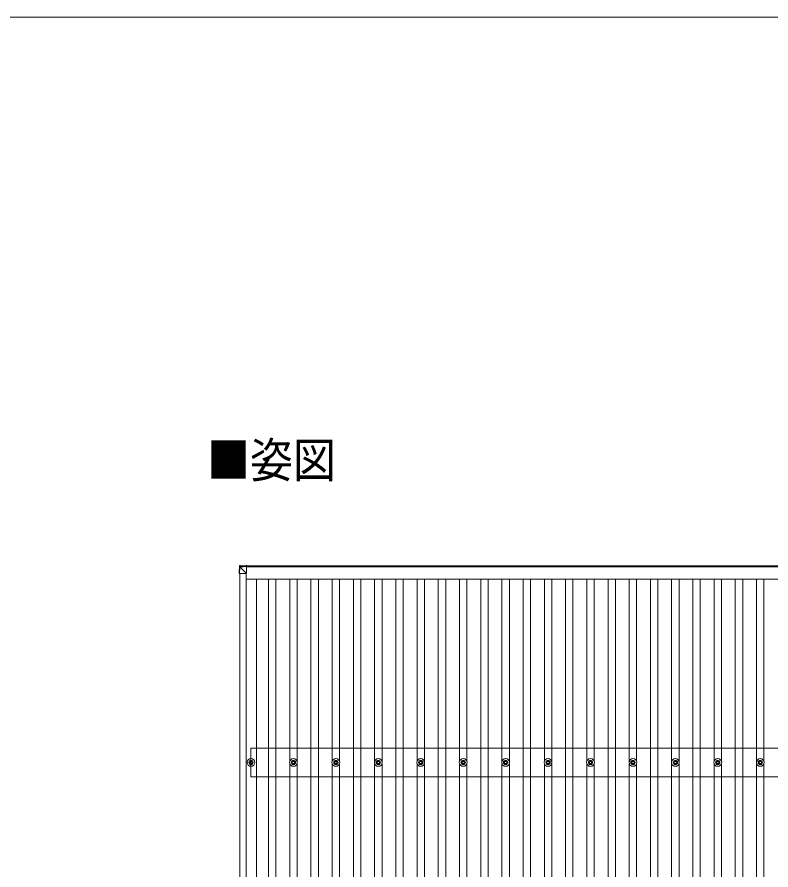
# Model space of a CAD drawing. Units: millimetres at full size, sheet at 1:50; details may follow other scales. Extents: x -14053 to 14053, y -9700 to 9700.
# Drawn here: x -7026 to -3473, y 5682 to 9700 of the extents above; entities that cross this region are included whole.
import ezdxf
from ezdxf.enums import TextEntityAlignment as Align

# ---------------------------------------------------------------- set-up
doc = ezdxf.new("R2010")
doc.units = ezdxf.units.MM
doc.header["$LTSCALE"] = 50
for name, color, linetype, lineweight in [('1-0', 4, 'Continuous', 9), ('1-1', 2, 'Continuous', 9), ('1-2', 134, 'Continuous', 9), ('1-3', 5, 'Continuous', 5), ('1-4', 6, 'Continuous', 9), ('F-0', 7, 'Continuous', 9)]:
    doc.layers.add(name, color=color, linetype=linetype, lineweight=lineweight)
doc.styles.add('ＭＳ ゴシック', font='')
doc.styles.get('ＭＳ ゴシック').set_extended_font_data('MS Gothic')

msp = doc.modelspace()

# ---------------------------------------------------------------- linework, layer by layer
at = {"layer": '1-1'}
for p, q in [((-5945.3, 7115.03), (-1103.09, 7115.03)), ((-5975.78, 1697.48), (-5975.78, 7078.86)), ((-5946.78, 1697.43), (-5946.78, 7078.8)), ((-1103.09, 7110.44), (-5945.3, 7110.44)), ((-5946.78, 7051.61), (-1100.78, 7051.61)), ((-1123.78, 6255.01), (-5923.78, 6255.01))]:
    msp.add_line(p, q, dxfattribs=at)
msp.add_lwpolyline([(-1123.78, 6121.01), (-5923.78, 6121.01), (-5923.78, 6255.01)], dxfattribs=at)
at = {"layer": '1-2'}
for p, q in [((-5897.28, 7051.61), (-5897.28, 1722.16)), ((-5841.28, 1722.16), (-5841.28, 7051.61)), ((-5806.28, 1722.16), (-5806.28, 7051.61)), ((-5741.28, 6193.19), (-5741.28, 7051.61)), ((-5741.28, 6193.19), (-5741.28, 7051.61)), ((-5706.28, 6193.19), (-5706.28, 7051.61)), ((-5706.28, 6193.19), (-5706.28, 7051.61)), ((-5641.28, 1722.16), (-5641.28, 7051.61)), ((-5641.28, 1722.16), (-5641.28, 7051.61)), ((-5606.28, 1722.16), (-5606.28, 7051.61)), ((-5606.28, 1722.16), (-5606.28, 7051.61)), ((-5541.28, 6193.19), (-5541.28, 7051.61)), ((-5541.28, 6193.19), (-5541.28, 7051.61)), ((-5506.28, 6193.19), (-5506.28, 7051.61)), ((-5506.28, 6193.19), (-5506.28, 7051.61)), ((-5441.28, 1722.16), (-5441.28, 7051.61)), ((-5441.28, 1722.16), (-5441.28, 7051.61)), ((-5406.28, 1722.16), (-5406.28, 7051.61)), ((-5406.28, 1722.16), (-5406.28, 7051.61)), ((-5341.28, 6193.19), (-5341.28, 7051.61)), ((-5341.28, 6193.19), (-5341.28, 7051.61)), ((-5306.28, 6193.19), (-5306.28, 7051.61)), ((-5306.28, 6193.19), (-5306.28, 7051.61)), ((-5241.28, 1722.16), (-5241.28, 7051.61)), ((-5241.28, 1722.16), (-5241.28, 7051.61)), ((-5206.28, 1722.16), (-5206.28, 7051.61)), ((-5206.28, 1722.16), (-5206.28, 7051.61)), ((-5141.28, 6193.19), (-5141.28, 7051.61)), ((-5106.28, 6193.19), (-5106.28, 7051.61)), ((-5041.28, 1722.16), (-5041.28, 7051.61)), ((-5006.28, 1722.16), (-5006.28, 7051.61)), ((-4941.28, 6193.19), (-4941.28, 7051.61)), ((-4906.28, 6193.19), (-4906.28, 7051.61)), ((-4841.28, 1722.16), (-4841.28, 7051.61)), ((-4806.28, 1722.16), (-4806.28, 7051.61)), ((-4741.28, 6193.19), (-4741.28, 7051.61)), ((-4706.28, 6193.19), (-4706.28, 7051.61)), ((-4641.28, 1722.16), (-4641.28, 7051.61)), ((-4606.28, 1722.16), (-4606.28, 7051.61)), ((-4541.28, 6193.19), (-4541.28, 7051.61)), ((-4506.28, 6193.19), (-4506.28, 7051.61)), ((-4441.28, 1722.16), (-4441.28, 7051.61)), ((-4406.28, 1722.16), (-4406.28, 7051.61)), ((-4341.28, 6193.19), (-4341.28, 7051.61)), ((-4306.28, 6193.19), (-4306.28, 7051.61)), ((-4241.28, 1722.16), (-4241.28, 7051.61)), ((-4206.28, 1722.16), (-4206.28, 7051.61)), ((-4141.28, 6193.19), (-4141.28, 7051.61)), ((-4106.28, 6193.19), (-4106.28, 7051.61)), ((-4041.28, 1722.16), (-4041.28, 7051.61)), ((-4006.28, 1722.16), (-4006.28, 7051.61)), ((-3941.28, 6193.19), (-3941.28, 7051.61)), ((-3906.28, 6193.19), (-3906.28, 7051.61)), ((-3841.28, 1722.16), (-3841.28, 7051.61)), ((-3806.28, 1722.16), (-3806.28, 7051.61)), ((-3741.28, 6193.19), (-3741.28, 7051.61)), ((-3706.28, 6193.19), (-3706.28, 7051.61)), ((-3641.28, 1722.16), (-3641.28, 7051.61)), ((-3606.28, 1722.16), (-3606.28, 7051.61)), ((-3541.28, 6193.19), (-3541.28, 7051.61)), ((-3506.28, 6193.19), (-3506.28, 7051.61)), ((-5741.28, 2593.19), (-5741.28, 6182.83)), ((-5741.28, 2593.19), (-5741.28, 6182.83)), ((-5706.28, 2593.19), (-5706.28, 6182.83)), ((-5706.28, 2593.19), (-5706.28, 6182.83)), ((-5541.28, 2593.19), (-5541.28, 6182.83)), ((-5541.28, 2593.19), (-5541.28, 6182.83)), ((-5506.28, 2593.19), (-5506.28, 6182.83)), ((-5506.28, 2593.19), (-5506.28, 6182.83)), ((-5341.28, 2593.19), (-5341.28, 6182.83)), ((-5341.28, 2593.19), (-5341.28, 6182.83)), ((-5306.28, 2593.19), (-5306.28, 6182.83)), ((-5306.28, 2593.19), (-5306.28, 6182.83)), ((-5141.28, 2593.19), (-5141.28, 6182.83)), ((-5106.28, 2593.19), (-5106.28, 6182.83)), ((-4941.28, 2593.19), (-4941.28, 6182.83)), ((-4906.28, 2593.19), (-4906.28, 6182.83)), ((-4741.28, 2593.19), (-4741.28, 6182.83)), ((-4706.28, 2593.19), (-4706.28, 6182.83)), ((-4541.28, 2593.19), (-4541.28, 6182.83)), ((-4506.28, 2593.19), (-4506.28, 6182.83)), ((-4341.28, 2593.19), (-4341.28, 6182.83)), ((-4306.28, 2593.19), (-4306.28, 6182.83)), ((-4141.28, 2593.19), (-4141.28, 6182.83)), ((-4106.28, 2593.19), (-4106.28, 6182.83)), ((-3941.28, 2593.19), (-3941.28, 6182.83)), ((-3906.28, 2593.19), (-3906.28, 6182.83)), ((-3741.28, 2593.19), (-3741.28, 6182.83)), ((-3706.28, 2593.19), (-3706.28, 6182.83)), ((-3541.28, 2593.19), (-3541.28, 6182.83)), ((-3506.28, 2593.19), (-3506.28, 6182.83))]:
    msp.add_line(p, q, dxfattribs=at)
at = {"layer": '1-3'}
for p, q in [((-5933.78, 6189.76), (-5929.36, 6189.76)), ((-5925.53, 6198.01), (-5925.53, 6193.59)), ((-5922.03, 6198.01), (-5922.03, 6193.59)), ((-5918.2, 6189.76), (-5913.78, 6189.76)), ((-5733.78, 6189.76), (-5729.36, 6189.76)), ((-5733.78, 6189.76), (-5729.36, 6189.76)), ((-5725.53, 6198.01), (-5725.53, 6193.59)), ((-5725.53, 6198.01), (-5725.53, 6193.59)), ((-5722.03, 6198.01), (-5722.03, 6193.59)), ((-5722.03, 6198.01), (-5722.03, 6193.59)), ((-5718.2, 6189.76), (-5713.78, 6189.76)), ((-5718.2, 6189.76), (-5713.78, 6189.76)), ((-5533.78, 6189.76), (-5529.36, 6189.76)), ((-5533.78, 6189.76), (-5529.36, 6189.76)), ((-5525.53, 6198.01), (-5525.53, 6193.59)), ((-5525.53, 6198.01), (-5525.53, 6193.59)), ((-5522.03, 6198.01), (-5522.03, 6193.59)), ((-5522.03, 6198.01), (-5522.03, 6193.59)), ((-5518.2, 6189.76), (-5513.78, 6189.76)), ((-5518.2, 6189.76), (-5513.78, 6189.76)), ((-5333.78, 6189.76), (-5329.36, 6189.76)), ((-5333.78, 6189.76), (-5329.36, 6189.76)), ((-5325.53, 6198.01), (-5325.53, 6193.59)), ((-5325.53, 6198.01), (-5325.53, 6193.59)), ((-5322.03, 6198.01), (-5322.03, 6193.59)), ((-5322.03, 6198.01), (-5322.03, 6193.59)), ((-5318.2, 6189.76), (-5313.78, 6189.76)), ((-5318.2, 6189.76), (-5313.78, 6189.76)), ((-5133.78, 6189.76), (-5129.36, 6189.76)), ((-5125.53, 6198.01), (-5125.53, 6193.59)), ((-5122.03, 6198.01), (-5122.03, 6193.59)), ((-5118.2, 6189.76), (-5113.78, 6189.76)), ((-4933.78, 6189.76), (-4929.36, 6189.76)), ((-4925.53, 6198.01), (-4925.53, 6193.59)), ((-4922.03, 6198.01), (-4922.03, 6193.59)), ((-4918.2, 6189.76), (-4913.78, 6189.76)), ((-4733.78, 6189.76), (-4729.36, 6189.76)), ((-4725.53, 6198.01), (-4725.53, 6193.59)), ((-4722.03, 6198.01), (-4722.03, 6193.59)), ((-4718.2, 6189.76), (-4713.78, 6189.76)), ((-4533.78, 6189.76), (-4529.36, 6189.76)), ((-4525.53, 6198.01), (-4525.53, 6193.59)), ((-4522.03, 6198.01), (-4522.03, 6193.59)), ((-4518.2, 6189.76), (-4513.78, 6189.76)), ((-4333.78, 6189.76), (-4329.36, 6189.76)), ((-4325.53, 6198.01), (-4325.53, 6193.59)), ((-4322.03, 6198.01), (-4322.03, 6193.59)), ((-4318.2, 6189.76), (-4313.78, 6189.76)), ((-4133.78, 6189.76), (-4129.36, 6189.76)), ((-4125.53, 6198.01), (-4125.53, 6193.59)), ((-4122.03, 6198.01), (-4122.03, 6193.59)), ((-4118.2, 6189.76), (-4113.78, 6189.76)), ((-3933.78, 6189.76), (-3929.36, 6189.76)), ((-3925.53, 6198.01), (-3925.53, 6193.59)), ((-3922.03, 6198.01), (-3922.03, 6193.59)), ((-3918.2, 6189.76), (-3913.78, 6189.76)), ((-3733.78, 6189.76), (-3729.36, 6189.76)), ((-3725.53, 6198.01), (-3725.53, 6193.59)), ((-3722.03, 6198.01), (-3722.03, 6193.59)), ((-3718.2, 6189.76), (-3713.78, 6189.76)), ((-3533.78, 6189.76), (-3529.36, 6189.76)), ((-3525.53, 6198.01), (-3525.53, 6193.59)), ((-3522.03, 6198.01), (-3522.03, 6193.59)), ((-3518.2, 6189.76), (-3513.78, 6189.76)), ((-5933.78, 6186.26), (-5929.36, 6186.26)), ((-5925.53, 6182.43), (-5925.53, 6178.01)), ((-5922.03, 6182.43), (-5922.03, 6178.01)), ((-5918.2, 6186.26), (-5913.78, 6186.26)), ((-5733.78, 6186.26), (-5729.36, 6186.26)), ((-5733.78, 6186.26), (-5729.36, 6186.26)), ((-5725.53, 6182.43), (-5725.53, 6178.01)), ((-5725.53, 6182.43), (-5725.53, 6178.01)), ((-5722.03, 6182.43), (-5722.03, 6178.01)), ((-5722.03, 6182.43), (-5722.03, 6178.01)), ((-5718.2, 6186.26), (-5713.78, 6186.26)), ((-5718.2, 6186.26), (-5713.78, 6186.26)), ((-5533.78, 6186.26), (-5529.36, 6186.26)), ((-5533.78, 6186.26), (-5529.36, 6186.26)), ((-5525.53, 6182.43), (-5525.53, 6178.01)), ((-5525.53, 6182.43), (-5525.53, 6178.01)), ((-5522.03, 6182.43), (-5522.03, 6178.01)), ((-5522.03, 6182.43), (-5522.03, 6178.01)), ((-5518.2, 6186.26), (-5513.78, 6186.26)), ((-5518.2, 6186.26), (-5513.78, 6186.26)), ((-5333.78, 6186.26), (-5329.36, 6186.26)), ((-5333.78, 6186.26), (-5329.36, 6186.26)), ((-5325.53, 6182.43), (-5325.53, 6178.01)), ((-5325.53, 6182.43), (-5325.53, 6178.01)), ((-5322.03, 6182.43), (-5322.03, 6178.01)), ((-5322.03, 6182.43), (-5322.03, 6178.01)), ((-5318.2, 6186.26), (-5313.78, 6186.26)), ((-5318.2, 6186.26), (-5313.78, 6186.26)), ((-5133.78, 6186.26), (-5129.36, 6186.26)), ((-5125.53, 6182.43), (-5125.53, 6178.01)), ((-5122.03, 6182.43), (-5122.03, 6178.01)), ((-5118.2, 6186.26), (-5113.78, 6186.26)), ((-4933.78, 6186.26), (-4929.36, 6186.26)), ((-4925.53, 6182.43), (-4925.53, 6178.01)), ((-4922.03, 6182.43), (-4922.03, 6178.01)), ((-4918.2, 6186.26), (-4913.78, 6186.26)), ((-4733.78, 6186.26), (-4729.36, 6186.26)), ((-4725.53, 6182.43), (-4725.53, 6178.01)), ((-4722.03, 6182.43), (-4722.03, 6178.01)), ((-4718.2, 6186.26), (-4713.78, 6186.26)), ((-4533.78, 6186.26), (-4529.36, 6186.26)), ((-4525.53, 6182.43), (-4525.53, 6178.01)), ((-4522.03, 6182.43), (-4522.03, 6178.01)), ((-4518.2, 6186.26), (-4513.78, 6186.26)), ((-4333.78, 6186.26), (-4329.36, 6186.26)), ((-4325.53, 6182.43), (-4325.53, 6178.01)), ((-4322.03, 6182.43), (-4322.03, 6178.01)), ((-4318.2, 6186.26), (-4313.78, 6186.26)), ((-4133.78, 6186.26), (-4129.36, 6186.26)), ((-4125.53, 6182.43), (-4125.53, 6178.01)), ((-4122.03, 6182.43), (-4122.03, 6178.01)), ((-4118.2, 6186.26), (-4113.78, 6186.26)), ((-3933.78, 6186.26), (-3929.36, 6186.26)), ((-3925.53, 6182.43), (-3925.53, 6178.01)), ((-3922.03, 6182.43), (-3922.03, 6178.01)), ((-3918.2, 6186.26), (-3913.78, 6186.26)), ((-3733.78, 6186.26), (-3729.36, 6186.26)), ((-3725.53, 6182.43), (-3725.53, 6178.01)), ((-3722.03, 6182.43), (-3722.03, 6178.01)), ((-3718.2, 6186.26), (-3713.78, 6186.26)), ((-3533.78, 6186.26), (-3529.36, 6186.26)), ((-3525.53, 6182.43), (-3525.53, 6178.01)), ((-3522.03, 6182.43), (-3522.03, 6178.01)), ((-3518.2, 6186.26), (-3513.78, 6186.26))]:
    msp.add_line(p, q, dxfattribs=at)
for centre, radius in [((-5923.78, 6188.01), 18.25), ((-5923.78, 6188.01), 10.15), ((-5923.78, 6188.01), 5.85), ((-5923.78, 6188.01), 5.25), ((-5723.78, 6188.01), 18.25), ((-5723.78, 6188.01), 18.25), ((-5723.78, 6188.01), 10.15), ((-5723.78, 6188.01), 10.15), ((-5723.78, 6188.01), 5.85), ((-5723.78, 6188.01), 5.85), ((-5723.78, 6188.01), 5.25), ((-5723.78, 6188.01), 5.25), ((-5523.78, 6188.01), 18.25), ((-5523.78, 6188.01), 18.25), ((-5523.78, 6188.01), 10.15), ((-5523.78, 6188.01), 10.15), ((-5523.78, 6188.01), 5.85), ((-5523.78, 6188.01), 5.85), ((-5523.78, 6188.01), 5.25), ((-5523.78, 6188.01), 5.25), ((-5323.78, 6188.01), 18.25), ((-5323.78, 6188.01), 18.25), ((-5323.78, 6188.01), 10.15), ((-5323.78, 6188.01), 10.15), ((-5323.78, 6188.01), 5.85), ((-5323.78, 6188.01), 5.85), ((-5323.78, 6188.01), 5.25), ((-5323.78, 6188.01), 5.25), ((-5123.78, 6188.01), 18.25), ((-5123.78, 6188.01), 10.15), ((-5123.78, 6188.01), 5.85), ((-5123.78, 6188.01), 5.25), ((-4923.78, 6188.01), 18.25), ((-4923.78, 6188.01), 10.15), ((-4923.78, 6188.01), 5.85), ((-4923.78, 6188.01), 5.25), ((-4723.78, 6188.01), 18.25), ((-4723.78, 6188.01), 10.15), ((-4723.78, 6188.01), 5.85), ((-4723.78, 6188.01), 5.25), ((-4523.78, 6188.01), 18.25), ((-4523.78, 6188.01), 10.15), ((-4523.78, 6188.01), 5.85), ((-4523.78, 6188.01), 5.25), ((-4323.78, 6188.01), 18.25), ((-4323.78, 6188.01), 10.15), ((-4323.78, 6188.01), 5.85), ((-4323.78, 6188.01), 5.25), ((-4123.78, 6188.01), 18.25), ((-4123.78, 6188.01), 10.15), ((-4123.78, 6188.01), 5.85), ((-4123.78, 6188.01), 5.25), ((-3923.78, 6188.01), 18.25), ((-3923.78, 6188.01), 10.15), ((-3923.78, 6188.01), 5.85), ((-3923.78, 6188.01), 5.25), ((-3723.78, 6188.01), 18.25), ((-3723.78, 6188.01), 10.15), ((-3723.78, 6188.01), 5.85), ((-3723.78, 6188.01), 5.25), ((-3523.78, 6188.01), 18.25), ((-3523.78, 6188.01), 10.15), ((-3523.78, 6188.01), 5.85), ((-3523.78, 6188.01), 5.25)]:
    msp.add_circle(centre, radius, dxfattribs=at)
at = {"layer": '1-4'}
for p, q in [((-5977.73, 7108.81), (-5977.73, 7113.56)), ((-5945.3, 7117.36), (-5975.86, 7115.44)), ((-5945.3, 7117.36), (-5975.86, 7115.44)), ((-5975.86, 7115.44), (-5975.86, 7115.44)), ((-5975.86, 7115.44), (-5975.86, 7110.68)), ((-5945.3, 7117.36), (-5945.3, 7112.55)), ((-5979.6, 7078.27), (-5977.73, 7108.81)), ((-5975.84, 7108.62), (-5977.7, 7078.21)), ((-5977.7, 7078.86), (-5945.3, 7078.8)), ((-5975.86, 7110.68), (-5945.3, 7112.55)), ((-5975.74, 7108.63), (-5975.84, 7108.62)), ((-5945.3, 7110.59), (-5975.79, 7108.72)), ((-5945.3, 7078.8), (-5975.74, 7109.28)), ((-5945.3, 7112.55), (-5945.3, 7110.59)), ((-5945.3, 7111.24), (-5945.3, 7078.8))]:
    msp.add_line(p, q, dxfattribs=at)
msp.add_lwpolyline([(-5977.73, 7113.56), (-5979.6, 7083.08), (-5979.6, 7078.27)], dxfattribs=at)
for centre, radius, start, end in [((-5975.74, 7108.69), 2, 93.48408, 176.48407), ((-5975.51, 7121.53), 12.92, 260.08679, 268.52577), ((-5965.48, 7109.74), 10.42, 174.80664, 186.16183)]:
    msp.add_arc(centre, radius, start, end, dxfattribs=at)
for centre, major_axis, ratio, start_param, end_param in [((-5975.74, 7113.44), (-1.92, -0.56), 0.998105, 4.4898734, 5.9384966), ((-5977.6, 7078.27), (-2, 0), 0.033268, 0.0000002, 1.5185344), ((-5975.74, 7108.69), (-0.12, 2), 0.02656, 0.0332981, 1.5518323), ((-5939.73, 7110.83), (-36.07, -2.1), 0.055348, 0.0000815, 0.0491486)]:
    msp.add_ellipse(centre, major_axis=major_axis, ratio=ratio, start_param=start_param, end_param=end_param, dxfattribs=at)
at = {"layer": 'F-0', "color": 5, "lineweight": 5}
msp.add_line((-14053.43, 9700), (13346.57, 9700), dxfattribs=at)

# ---------------------------------------------------------------- texts
at = {"layer": '1-0', "color": 7, "style": 'ＭＳ ゴシック', "width": 0.9}
msp.add_text('■姿図', height=165, dxfattribs=at).set_placement((-6131.45, 7480.77), align=Align.BOTTOM_LEFT)

doc.saveas('drawing.dxf')
